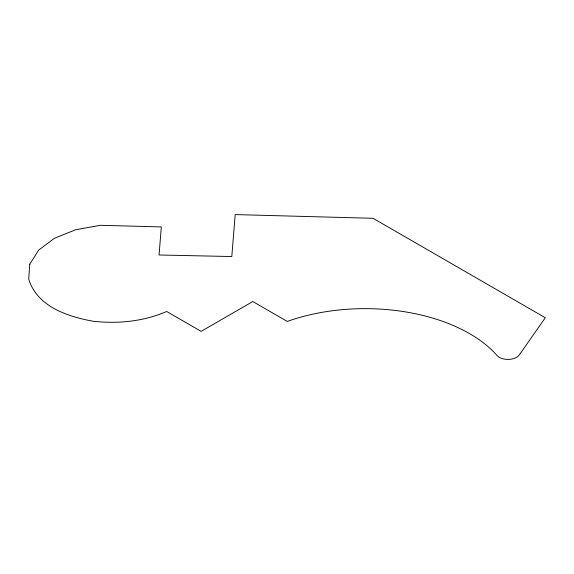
<?xml version="1.0" encoding="UTF-8"?>
<svg xmlns="http://www.w3.org/2000/svg" width="574" height="574" viewBox="0 0 574 574"><rect width="100%" height="100%" fill="white"/><g stroke="black" fill="none" stroke-linecap="round" stroke-linejoin="round"><path stroke-width="0.86" d="M29.791 264.176L28.7 279.115C37.145 306.71 67.804 316.669 93.375 321.282C118.23 323.994 143.608 321.454 166.682 311.481L201.137 331.37L252.804 301.537L287.258 321.426A147.827 85.347 0 0 1 497.062 355.557A12.176 7.032 0 0 0 508.442 359.417A12.176 7.032 0 0 0 519.233 355.019L545.3 317.745L373.057 218.299L235.189 214.583L231.803 256.542L159.055 254.992L161.323 226.938L100.378 225.295L75.66 229.744L54.415 238.282L38.637 250.135L29.791 264.176"/></g></svg>
